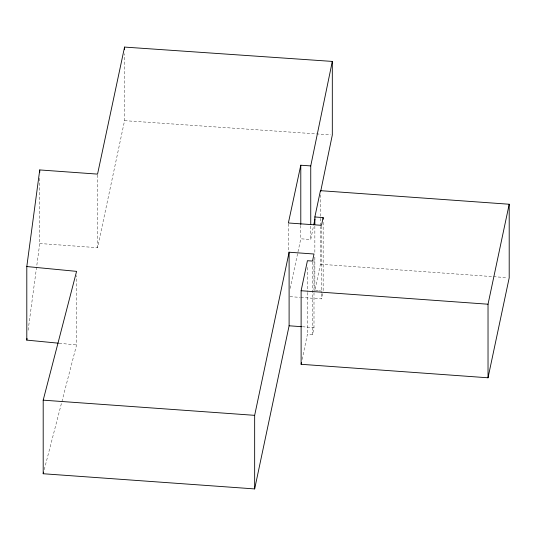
<?xml version="1.0" encoding="UTF-8"?>
<svg xmlns="http://www.w3.org/2000/svg" width="536" height="536" viewBox="0 0 536 536"><rect width="100%" height="100%" fill="white"/><g stroke="black" fill="none" stroke-linecap="round" stroke-linejoin="round"><path stroke-width="0.4" stroke-dasharray="2.68 2.01" d="M28.127 330.21L39.744 243.512L39.744 176.625M297.989 251.813L300.79 238.801L310.746 239.492L313.607 225.609M302.143 359.435L307.423 334.297L312.535 334.638L313.995 327.59L313.995 259.866M39.744 243.512L97.552 247.692L124.566 120.66L124.566 53.774M318.176 290.793L314.86 290.532L320.434 264.248L320.434 226.621M290.123 288.415L297.815 252.63M300.797 297.426L321.5 298.887L322.994 291.953M44.247 469.69L76.581 344.95L76.581 275.551M124.566 120.66L330.645 134.878M290.03 296.669L299.966 297.366M320.434 264.248L507.532 277.688M302.378 326.746L313.995 327.59M319.007 290.86L323.154 291.182L323.154 221.79M59.161 343.254L76.581 344.95M321.5 226.145L321.5 293.031M321.5 293.869L321.5 298.887M320.434 194.849L320.434 225.783M314.86 226.152L314.86 252.912M314.86 257.092L314.86 290.532M312.535 261.903L312.535 334.638M310.746 226.112L310.746 239.492M307.423 267.41L307.423 291.658M307.423 292.489L307.423 334.297M300.79 225.422L300.79 238.801M288.375 223.807L288.375 252.235M97.552 174.95L97.552 247.692"/><path stroke-width="0.8" d="M58.33 343.174L26.8 340.119L26.8 266.546L39.744 169.939L97.552 174.113L124.566 47.081L332.313 61.419L332.313 134.992L320.689 191.325M26.8 340.119L27.021 338.471M310.746 224.443L310.746 165.912L332.313 61.419M313.774 224.798L314.954 219.083M314.86 224.484L314.86 216.959L320.434 190.669L509.2 204.236L509.2 277.809L488.028 377.786L301.118 364.299L301.118 290.726L307.423 260.717L312.535 261.065L313.995 254.01L289.105 252.215L254.66 415.34L254.66 488.919L43.195 473.744L43.195 400.164L76.581 271.37L26.8 266.546M301.118 364.299L301.46 362.678M254.66 488.919L289.105 325.788L289.105 252.215M488.028 377.786L488.028 304.214L509.2 204.236M310.746 165.912L300.79 165.222L288.375 222.976L321.5 225.308L323.154 217.609L314.86 216.959M43.195 473.744L43.617 472.122M301.118 290.726L488.028 304.214M289.105 325.788L301.554 326.685M43.195 400.164L254.66 415.34M323.154 217.609L323.154 219.284M300.79 165.222L300.79 224.584M124.566 47.081L124.566 49.593M39.744 169.939L39.744 172.445"/></g></svg>
